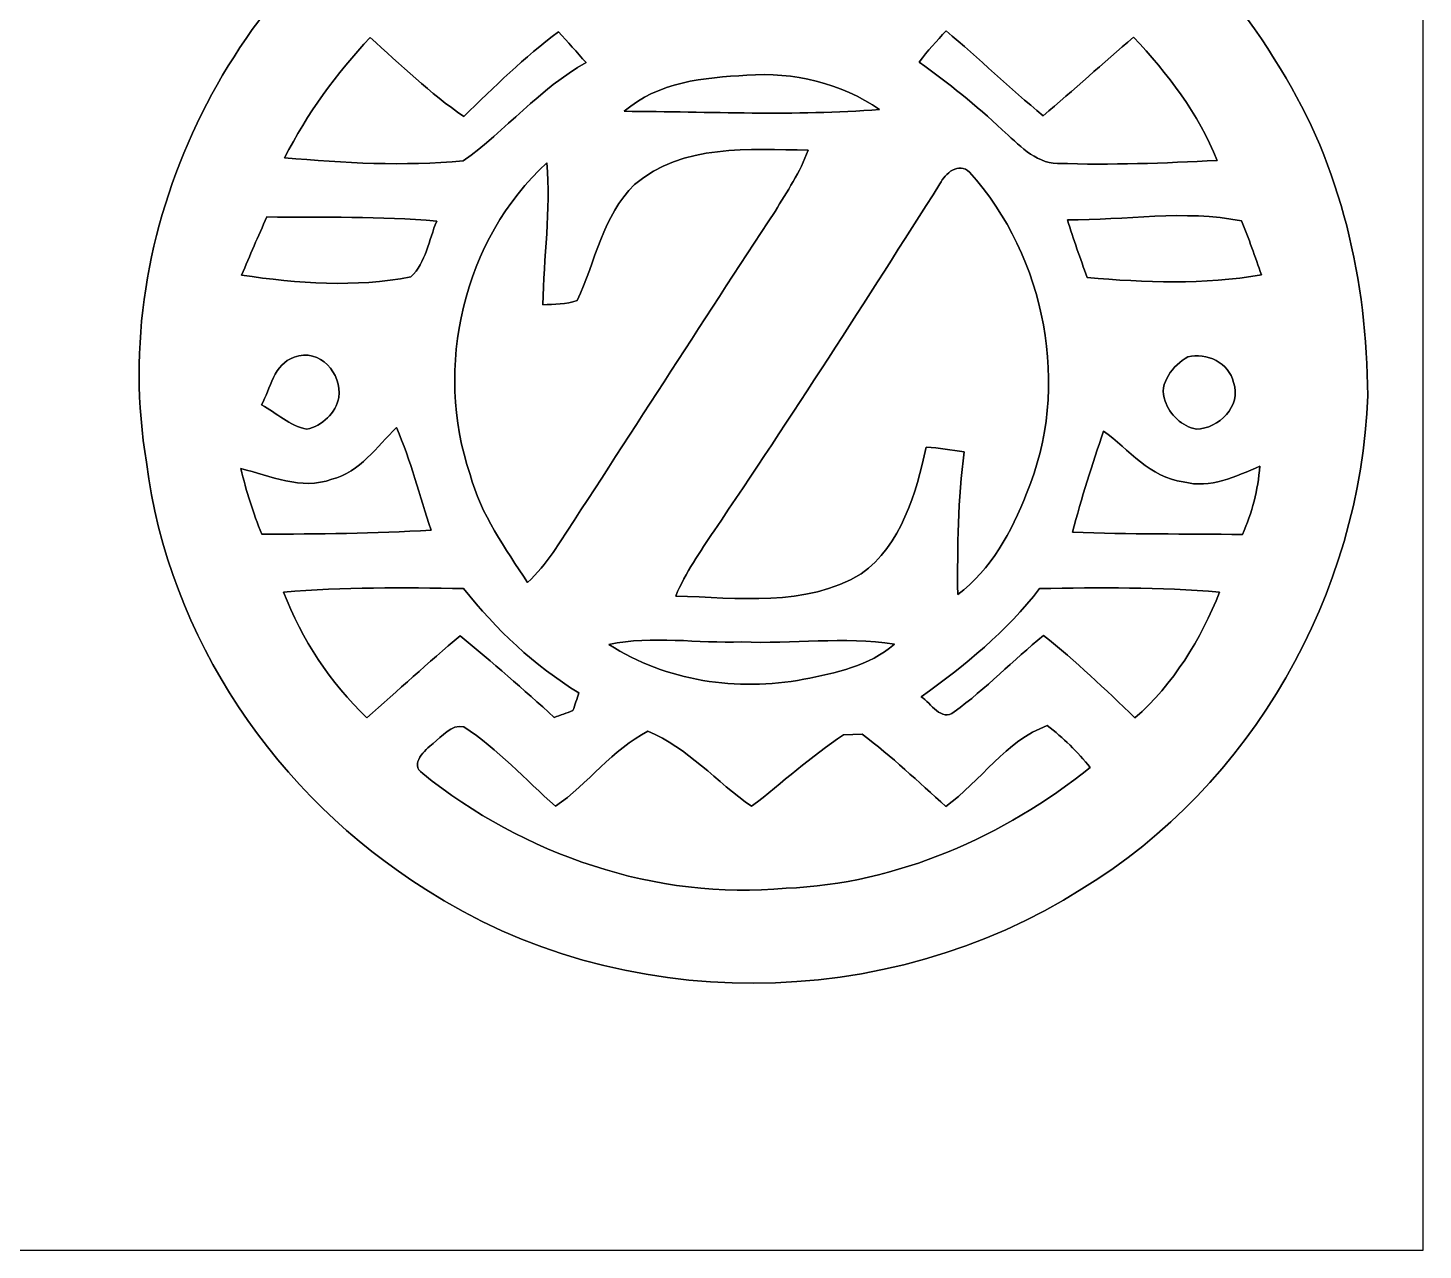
# Model space of a CAD drawing. Header units: centimetres. Extents: x -16.8 to 16.8, y -16.7 to 16.7.
# Drawn here: x 6.81 to 16.77, y -16.67 to -7.94 of the extents above; entities that cross this region are included whole.
import ezdxf

# ---------------------------------------------------------------- set-up
doc = ezdxf.new("R2010")
doc.units = ezdxf.units.CM
doc.header["$MEASUREMENT"] = 0
doc.layers.add('Layer 1', color=7, linetype='Continuous')

msp = doc.modelspace()

# ---------------------------------------------------------------- linework, layer by layer
at = {"layer": 'Layer 1', "color": 7}
for points, knots in [([(-16.77458, 16.66875), (-16.77458, 16.66875), (16.77458, 16.66875), (16.77458, 16.66875), (16.77458, 16.66875), (16.77458, 16.66875), (16.77458, -16.66875), (16.77458, -16.66875), (16.77458, -16.66875), (16.77458, -16.66875), (-16.77458, -16.66875), (-16.77458, -16.66875), (-16.77458, -16.66875), (-16.77458, -16.66875), (-16.77458, 16.66875), (-16.77458, 16.66875), (-16.77458, 16.66875), (-16.77458, 16.66875), (-16.77458, 16.66875), (-16.77458, 16.66875)], [0, 0, 0, 0, 0.1666667, 0.1666667, 0.1666667, 0.1666667, 0.3333333, 0.3333333, 0.3333333, 0.3333333, 0.5, 0.5, 0.5, 0.5, 0.6666667, 0.6666667, 0.6666667, 0.6666667, 1, 1, 1, 1]), ([(11.11567, -4.34375), (11.06558, -4.58893), (11.13966, -4.832), (11.23315, -5.05566), (11.23315, -5.05566), (11.176, -5.12727), (11.10403, -5.19183), (11.07228, -5.28002), (11.07228, -5.28002), (11.04441, -5.58412), (11.05817, -5.89068), (11.05747, -6.19619), (11.05747, -6.19619), (10.56781, -6.34048), (10.07639, -6.50593), (9.64918, -6.79274), (9.64918, -6.79274), (8.23313, -7.65704), (7.37306, -9.3913), (7.65387, -11.04371), (7.65387, -11.04371), (7.80909, -12.29395), (8.58591, -13.43201), (9.64882, -14.09312), (9.64882, -14.09312), (11.03806, -14.99447), (12.94589, -14.97965), (14.33724, -14.08889), (14.33724, -14.08889), (15.54974, -13.35334), (16.33044, -11.97892), (16.37877, -10.56605), (16.37877, -10.56605), (16.37489, -9.75219), (16.19038, -8.92951), (15.75541, -8.23454), (15.75541, -8.23454), (15.29397, -7.45137), (14.57184, -6.82766), (13.73152, -6.48229), (13.73152, -6.48229), (13.46835, -6.36623), (13.17625, -6.30661), (12.92789, -6.16232), (12.92789, -6.16232), (12.8457, -5.80743), (13.05666, -5.35058), (12.75362, -5.0606), (12.75362, -5.0606), (12.81042, -4.84681), (12.93213, -4.63621), (12.8778, -4.40761), (12.8778, -4.40761), (12.82947, -4.05447), (12.53455, -3.77049), (12.20258, -3.6703), (12.20258, -3.6703), (11.74044, -3.55953), (11.21057, -3.87385), (11.11567, -4.34375)], [0, 0, 0, 0, 0.0625, 0.0625, 0.0625, 0.0625, 0.125, 0.125, 0.125, 0.125, 0.1875, 0.1875, 0.1875, 0.1875, 0.25, 0.25, 0.25, 0.25, 0.3125, 0.3125, 0.3125, 0.3125, 0.375, 0.375, 0.375, 0.375, 0.4375, 0.4375, 0.4375, 0.4375, 0.5, 0.5, 0.5, 0.5, 0.5625, 0.5625, 0.5625, 0.5625, 0.625, 0.625, 0.625, 0.625, 0.6875, 0.6875, 0.6875, 0.6875, 0.75, 0.75, 0.75, 0.75, 0.8125, 0.8125, 0.8125, 0.8125, 0.875, 0.875, 0.875, 0.875, 1, 1, 1, 1]), ([(9.92187, -8.57391), (10.13742, -8.36224), (10.35473, -8.15093), (10.59709, -7.9689), (10.59709, -7.9689), (10.66271, -8.04122), (10.72868, -8.1153), (10.79394, -8.18938), (10.79394, -8.18938), (10.46268, -8.37424), (10.22138, -8.67481), (9.91623, -8.89106), (9.91623, -8.89106), (9.49149, -8.92986), (9.06427, -8.90729), (8.64059, -8.86883), (8.64059, -8.86883), (8.80039, -8.5538), (9.00994, -8.26664), (9.25266, -8.01053), (9.25266, -8.01053), (9.46997, -8.2042), (9.67916, -8.41093), (9.92187, -8.57391)], [0, 0, 0, 0, 0.1428571, 0.1428571, 0.1428571, 0.1428571, 0.2857143, 0.2857143, 0.2857143, 0.2857143, 0.4285714, 0.4285714, 0.4285714, 0.4285714, 0.5714286, 0.5714286, 0.5714286, 0.5714286, 0.7142857, 0.7142857, 0.7142857, 0.7142857, 1, 1, 1, 1]), ([(13.17519, -8.1855), (13.2334, -8.10648), (13.30043, -8.03451), (13.36675, -7.96184), (13.36675, -7.96184), (13.59923, -8.16187), (13.8243, -8.37106), (14.0589, -8.56932), (14.0589, -8.56932), (14.27692, -8.38518), (14.48929, -8.19432), (14.70484, -8.00735), (14.70484, -8.00735), (14.95037, -8.26452), (15.16839, -8.55698), (15.30421, -8.88788), (15.30421, -8.88788), (14.92391, -8.90729), (14.54256, -8.92281), (14.16226, -8.9087), (14.16226, -8.9087), (13.99681, -8.90693), (13.88286, -8.76794), (13.76715, -8.66987), (13.76715, -8.66987), (13.583, -8.49242), (13.38051, -8.33684), (13.17519, -8.1855)], [0, 0, 0, 0, 0.125, 0.125, 0.125, 0.125, 0.25, 0.25, 0.25, 0.25, 0.375, 0.375, 0.375, 0.375, 0.5, 0.5, 0.5, 0.5, 0.625, 0.625, 0.625, 0.625, 0.75, 0.75, 0.75, 0.75, 1, 1, 1, 1]), ([(11.06699, -8.53722), (11.30864, -8.32697), (11.63673, -8.29557), (11.94294, -8.27969), (11.94294, -8.27969), (12.2742, -8.25429), (12.61674, -8.33649), (12.89191, -8.52452), (12.89191, -8.52452), (12.28478, -8.57144), (11.67518, -8.53969), (11.06699, -8.53722)], [0, 0, 0, 0, 0.25, 0.25, 0.25, 0.25, 0.5, 0.5, 0.5, 0.5, 1, 1, 1, 1]), ([(11.14143, -9.06074), (11.48115, -8.76617), (11.96411, -8.81062), (12.38074, -8.8138), (12.38074, -8.8138), (12.325, -8.97114), (12.23045, -9.10943), (12.14473, -9.2516), (12.14473, -9.2516), (11.61133, -10.06052), (11.09063, -10.8779), (10.55899, -11.68823), (10.55899, -11.68823), (10.50607, -11.76584), (10.44293, -11.83569), (10.37661, -11.90202), (10.37661, -11.90202), (10.2168, -11.65895), (10.04147, -11.41624), (9.96632, -11.13049), (9.96632, -11.13049), (9.70421, -10.37167), (9.91623, -9.44739), (10.51454, -8.90588), (10.51454, -8.90588), (10.54382, -9.24419), (10.49126, -9.58039), (10.48526, -9.91799), (10.48526, -9.91799), (10.56711, -9.91411), (10.65177, -9.91729), (10.73009, -9.88801), (10.73009, -9.88801), (10.86203, -9.61214), (10.91142, -9.28017), (11.14143, -9.06074)], [0, 0, 0, 0, 0.1, 0.1, 0.1, 0.1, 0.2, 0.2, 0.2, 0.2, 0.3, 0.3, 0.3, 0.3, 0.4, 0.4, 0.4, 0.4, 0.5, 0.5, 0.5, 0.5, 0.6, 0.6, 0.6, 0.6, 0.7, 0.7, 0.7, 0.7, 0.8, 0.8, 0.8, 0.8, 1, 1, 1, 1]), ([(13.32265, -9.05475), (13.36111, -8.98102), (13.4553, -8.89564), (13.53432, -8.97149), (13.53432, -8.97149), (14.07971, -9.57897), (14.26034, -10.50713), (13.94178, -11.26561), (13.94178, -11.26561), (13.83418, -11.53689), (13.68884, -11.811), (13.4493, -11.98809), (13.4493, -11.98809), (13.44718, -11.64802), (13.45142, -11.30688), (13.49516, -10.96927), (13.49516, -10.96927), (13.40556, -10.95375), (13.3156, -10.9414), (13.22493, -10.93541), (13.22493, -10.93541), (13.15014, -11.2649), (13.04854, -11.63285), (12.75927, -11.84099), (12.75927, -11.84099), (12.36133, -12.08017), (11.87732, -12.01103), (11.43494, -11.99832), (11.43494, -11.99832), (11.50549, -11.83146), (11.60992, -11.68224), (11.70905, -11.53195), (11.70905, -11.53195), (12.26361, -10.71704), (12.79454, -9.8866), (13.32265, -9.05475)], [0, 0, 0, 0, 0.1, 0.1, 0.1, 0.1, 0.2, 0.2, 0.2, 0.2, 0.3, 0.3, 0.3, 0.3, 0.4, 0.4, 0.4, 0.4, 0.5, 0.5, 0.5, 0.5, 0.6, 0.6, 0.6, 0.6, 0.7, 0.7, 0.7, 0.7, 0.8, 0.8, 0.8, 0.8, 1, 1, 1, 1]), ([(14.23388, -9.31228), (14.64451, -9.31651), (15.07137, -9.23713), (15.47636, -9.32039), (15.47636, -9.32039), (15.52998, -9.44492), (15.57373, -9.57651), (15.62029, -9.70562), (15.62029, -9.70562), (15.2079, -9.77477), (14.78844, -9.76136), (14.37428, -9.72361), (14.37428, -9.72361), (14.32525, -9.58744), (14.27621, -9.45092), (14.23388, -9.31228)], [0, 0, 0, 0, 0.2, 0.2, 0.2, 0.2, 0.4, 0.4, 0.4, 0.4, 0.6, 0.6, 0.6, 0.6, 1, 1, 1, 1]), ([(8.51359, -9.29146), (8.91787, -9.29534), (9.32392, -9.28582), (9.72749, -9.3218), (9.72749, -9.3218), (9.6707, -9.45409), (9.65059, -9.61884), (9.54264, -9.71973), (9.54264, -9.71973), (9.14753, -9.79629), (8.7309, -9.76665), (8.33332, -9.70668), (8.33332, -9.70668), (8.39223, -9.56769), (8.4515, -9.42904), (8.51359, -9.29146)], [0, 0, 0, 0, 0.2, 0.2, 0.2, 0.2, 0.4, 0.4, 0.4, 0.4, 0.6, 0.6, 0.6, 0.6, 1, 1, 1, 1]), ([(8.70832, -10.2937), (8.89423, -10.22244), (9.05122, -10.41153), (9.02688, -10.58016), (9.02688, -10.58016), (9.00677, -10.69234), (8.9094, -10.78371), (8.79934, -10.80735), (8.79934, -10.80735), (8.67692, -10.78653), (8.58308, -10.68776), (8.47584, -10.63413), (8.47584, -10.63413), (8.53793, -10.52124), (8.56368, -10.33886), (8.70832, -10.2937)], [0, 0, 0, 0, 0.2, 0.2, 0.2, 0.2, 0.4, 0.4, 0.4, 0.4, 0.6, 0.6, 0.6, 0.6, 1, 1, 1, 1]), ([(15.09324, -10.29123), (15.22836, -10.25596), (15.38817, -10.33463), (15.42097, -10.47291), (15.42097, -10.47291), (15.47989, -10.64331), (15.31338, -10.80206), (15.15498, -10.80735), (15.15498, -10.80735), (15.05197, -10.78653), (14.96377, -10.70504), (14.93097, -10.60591), (14.93097, -10.60591), (14.88122, -10.47997), (14.98917, -10.35015), (15.09324, -10.29123)], [0, 0, 0, 0, 0.2, 0.2, 0.2, 0.2, 0.4, 0.4, 0.4, 0.4, 0.6, 0.6, 0.6, 0.6, 1, 1, 1, 1]), ([(8.97749, -11.16471), (9.17963, -11.11215), (9.29852, -10.93294), (9.43927, -10.79571), (9.43927, -10.79571), (9.54334, -11.03136), (9.60508, -11.28289), (9.68657, -11.52701), (9.68657, -11.52701), (9.28405, -11.55382), (8.88012, -11.55559), (8.47725, -11.55629), (8.47725, -11.55629), (8.41622, -11.40425), (8.36471, -11.24832), (8.32838, -11.08851), (8.32838, -11.08851), (8.53899, -11.13896), (8.75982, -11.24479), (8.97749, -11.16471)], [0, 0, 0, 0, 0.1666667, 0.1666667, 0.1666667, 0.1666667, 0.3333333, 0.3333333, 0.3333333, 0.3333333, 0.5, 0.5, 0.5, 0.5, 0.6666667, 0.6666667, 0.6666667, 0.6666667, 1, 1, 1, 1]), ([(14.49176, -10.82005), (14.67379, -10.95057), (14.82337, -11.15519), (15.06149, -11.1827), (15.06149, -11.1827), (15.25552, -11.23597), (15.43579, -11.14354), (15.60865, -11.07158), (15.60865, -11.07158), (15.59489, -11.23985), (15.55221, -11.4046), (15.48412, -11.55912), (15.48412, -11.55912), (15.07913, -11.55347), (14.67414, -11.55806), (14.26986, -11.54254), (14.26986, -11.54254), (14.33301, -11.29841), (14.41132, -11.05853), (14.49176, -10.82005)], [0, 0, 0, 0, 0.1666667, 0.1666667, 0.1666667, 0.1666667, 0.3333333, 0.3333333, 0.3333333, 0.3333333, 0.5, 0.5, 0.5, 0.5, 0.6666667, 0.6666667, 0.6666667, 0.6666667, 1, 1, 1, 1]), ([(8.63247, -11.9701), (9.06039, -11.93518), (9.49007, -11.93765), (9.91941, -11.94506), (9.91941, -11.94506), (10.15153, -12.23716), (10.42388, -12.49539), (10.74349, -12.69012), (10.74349, -12.69012), (10.72938, -12.7321), (10.71492, -12.77408), (10.70081, -12.81677), (10.70081, -12.81677), (10.65565, -12.833), (10.61085, -12.84922), (10.5664, -12.86581), (10.5664, -12.86581), (10.34803, -12.66472), (10.12402, -12.47105), (9.89436, -12.28337), (9.89436, -12.28337), (9.66646, -12.47175), (9.45092, -12.67425), (9.22761, -12.86792), (9.22761, -12.86792), (8.96691, -12.61604), (8.76194, -12.30842), (8.63247, -11.9701)], [0, 0, 0, 0, 0.125, 0.125, 0.125, 0.125, 0.25, 0.25, 0.25, 0.25, 0.375, 0.375, 0.375, 0.375, 0.5, 0.5, 0.5, 0.5, 0.625, 0.625, 0.625, 0.625, 0.75, 0.75, 0.75, 0.75, 1, 1, 1, 1]), ([(14.03456, -11.94506), (14.46283, -11.93765), (14.89251, -11.93518), (15.32079, -11.9701), (15.32079, -11.9701), (15.18779, -12.30736), (14.98988, -12.62803), (14.71612, -12.86898), (14.71612, -12.86898), (14.50446, -12.66613), (14.2942, -12.46046), (14.06313, -12.28019), (14.06313, -12.28019), (13.84512, -12.45553), (13.65179, -12.66155), (13.42496, -12.82488), (13.42496, -12.82488), (13.33288, -12.89826), (13.2588, -12.76385), (13.1886, -12.71729), (13.1886, -12.71729), (13.50045, -12.49574), (13.80067, -12.25021), (14.03456, -11.94506)], [0, 0, 0, 0, 0.1428571, 0.1428571, 0.1428571, 0.1428571, 0.2857143, 0.2857143, 0.2857143, 0.2857143, 0.4285714, 0.4285714, 0.4285714, 0.4285714, 0.5714286, 0.5714286, 0.5714286, 0.5714286, 0.7142857, 0.7142857, 0.7142857, 0.7142857, 1, 1, 1, 1]), ([(10.95763, -12.3444), (11.26949, -12.27772), (11.59016, -12.3384), (11.90625, -12.3257), (11.90625, -12.3257), (12.26891, -12.34299), (12.6365, -12.28549), (12.99739, -12.34158), (12.99739, -12.34158), (12.81783, -12.49892), (12.57653, -12.54901), (12.34899, -12.59311), (12.34899, -12.59311), (11.87485, -12.6806), (11.3665, -12.60828), (10.95763, -12.3444)], [0, 0, 0, 0, 0.2, 0.2, 0.2, 0.2, 0.4, 0.4, 0.4, 0.4, 0.6, 0.6, 0.6, 0.6, 1, 1, 1, 1]), ([(9.70068, -13.05101), (9.76489, -13.00162), (9.82945, -12.91237), (9.92187, -12.93319), (9.92187, -12.93319), (10.16353, -13.09264), (10.36108, -13.30748), (10.57557, -13.5001), (10.57557, -13.5001), (10.80876, -13.33888), (10.98232, -13.09158), (11.23668, -12.96388), (11.23668, -12.96388), (11.51925, -13.07888), (11.7281, -13.3283), (11.97716, -13.5001), (11.97716, -13.5001), (12.19623, -13.33077), (12.40261, -13.14415), (12.63262, -12.98893), (12.63262, -12.98893), (12.63262, -12.98893), (12.76738, -12.98575), (12.76738, -12.98575), (12.76738, -12.98575), (12.97834, -13.14203), (13.16743, -13.32689), (13.36499, -13.50045), (13.36499, -13.50045), (13.61475, -13.32301), (13.79326, -13.02738), (14.08959, -12.92401), (14.08959, -12.92401), (14.20389, -13.00903), (14.30549, -13.1124), (14.39686, -13.22246), (14.39686, -13.22246), (13.77879, -13.71706), (13.02067, -14.05184), (12.22304, -14.08536), (12.22304, -14.08536), (11.29418, -14.17249), (10.34697, -13.84688), (9.62695, -13.2655), (9.62695, -13.2655), (9.53029, -13.19706), (9.64389, -13.09793), (9.70068, -13.05101)], [0, 0, 0, 0, 0.0769231, 0.0769231, 0.0769231, 0.0769231, 0.1538462, 0.1538462, 0.1538462, 0.1538462, 0.2307692, 0.2307692, 0.2307692, 0.2307692, 0.3076923, 0.3076923, 0.3076923, 0.3076923, 0.3846154, 0.3846154, 0.3846154, 0.3846154, 0.4615385, 0.4615385, 0.4615385, 0.4615385, 0.5384615, 0.5384615, 0.5384615, 0.5384615, 0.6153846, 0.6153846, 0.6153846, 0.6153846, 0.6923077, 0.6923077, 0.6923077, 0.6923077, 0.7692308, 0.7692308, 0.7692308, 0.7692308, 0.8461538, 0.8461538, 0.8461538, 0.8461538, 1, 1, 1, 1])]:
    msp.add_open_spline(points, degree=3, knots=knots, dxfattribs=at)
at = {"layer": 'Layer 1', "color": 250}
for points, knots in [([(11.11567, -4.34375), (11.21057, -3.87385), (11.74044, -3.55953), (12.20258, -3.6703), (12.20258, -3.6703), (12.53455, -3.77049), (12.82947, -4.05447), (12.8778, -4.40761), (12.8778, -4.40761), (12.93213, -4.63621), (12.81042, -4.84681), (12.75362, -5.0606), (12.75362, -5.0606), (13.05666, -5.35058), (12.8457, -5.80743), (12.92789, -6.16232), (12.92789, -6.16232), (13.17625, -6.30661), (13.46835, -6.36623), (13.73152, -6.48229), (13.73152, -6.48229), (14.57184, -6.82766), (15.29397, -7.45137), (15.75541, -8.23454), (15.75541, -8.23454), (16.19038, -8.92951), (16.37489, -9.75219), (16.37877, -10.56605), (16.37877, -10.56605), (16.33044, -11.97892), (15.54974, -13.35334), (14.33724, -14.08889), (14.33724, -14.08889), (12.94589, -14.97965), (11.03806, -14.99447), (9.64882, -14.09312), (9.64882, -14.09312), (8.58591, -13.43201), (7.80909, -12.29395), (7.65387, -11.04371), (7.65387, -11.04371), (7.37306, -9.3913), (8.23313, -7.65704), (9.64918, -6.79274), (9.64918, -6.79274), (10.07639, -6.50593), (10.56781, -6.34048), (11.05747, -6.19619), (11.05747, -6.19619), (11.05817, -5.89068), (11.04441, -5.58412), (11.07228, -5.28002), (11.07228, -5.28002), (11.10403, -5.19183), (11.176, -5.12727), (11.23315, -5.05566), (11.23315, -5.05566), (11.13966, -4.832), (11.06558, -4.58893), (11.11567, -4.34375), (11.11567, -4.34375), (11.11567, -4.34375), (11.11567, -4.34375), (11.11567, -4.34375)], [0, 0, 0, 0, 0.0588235, 0.0588235, 0.0588235, 0.0588235, 0.1176471, 0.1176471, 0.1176471, 0.1176471, 0.1764706, 0.1764706, 0.1764706, 0.1764706, 0.2352941, 0.2352941, 0.2352941, 0.2352941, 0.2941176, 0.2941176, 0.2941176, 0.2941176, 0.3529412, 0.3529412, 0.3529412, 0.3529412, 0.4117647, 0.4117647, 0.4117647, 0.4117647, 0.4705882, 0.4705882, 0.4705882, 0.4705882, 0.5294118, 0.5294118, 0.5294118, 0.5294118, 0.5882353, 0.5882353, 0.5882353, 0.5882353, 0.6470588, 0.6470588, 0.6470588, 0.6470588, 0.7058824, 0.7058824, 0.7058824, 0.7058824, 0.7647059, 0.7647059, 0.7647059, 0.7647059, 0.8235294, 0.8235294, 0.8235294, 0.8235294, 0.8823529, 0.8823529, 0.8823529, 0.8823529, 1, 1, 1, 1]), ([(9.92187, -8.57391), (9.67916, -8.41093), (9.46997, -8.2042), (9.25266, -8.01053), (9.25266, -8.01053), (9.00994, -8.26664), (8.80039, -8.5538), (8.64059, -8.86883), (8.64059, -8.86883), (9.06427, -8.90729), (9.49149, -8.92986), (9.91623, -8.89106), (9.91623, -8.89106), (10.22138, -8.67481), (10.46268, -8.37424), (10.79394, -8.18938), (10.79394, -8.18938), (10.72868, -8.1153), (10.66271, -8.04122), (10.59709, -7.9689), (10.59709, -7.9689), (10.35473, -8.15093), (10.13742, -8.36224), (9.92187, -8.57391), (9.92187, -8.57391), (9.92187, -8.57391), (9.92187, -8.57391), (9.92187, -8.57391)], [0, 0, 0, 0, 0.125, 0.125, 0.125, 0.125, 0.25, 0.25, 0.25, 0.25, 0.375, 0.375, 0.375, 0.375, 0.5, 0.5, 0.5, 0.5, 0.625, 0.625, 0.625, 0.625, 0.75, 0.75, 0.75, 0.75, 1, 1, 1, 1]), ([(13.17519, -8.1855), (13.38051, -8.33684), (13.583, -8.49242), (13.76715, -8.66987), (13.76715, -8.66987), (13.88286, -8.76794), (13.99681, -8.90693), (14.16226, -8.9087), (14.16226, -8.9087), (14.54256, -8.92281), (14.92391, -8.90729), (15.30421, -8.88788), (15.30421, -8.88788), (15.16839, -8.55698), (14.95037, -8.26452), (14.70484, -8.00735), (14.70484, -8.00735), (14.48929, -8.19432), (14.27692, -8.38518), (14.0589, -8.56932), (14.0589, -8.56932), (13.8243, -8.37106), (13.59923, -8.16187), (13.36675, -7.96184), (13.36675, -7.96184), (13.30043, -8.03451), (13.2334, -8.10648), (13.17519, -8.1855), (13.17519, -8.1855), (13.17519, -8.1855), (13.17519, -8.1855), (13.17519, -8.1855)], [0, 0, 0, 0, 0.1111111, 0.1111111, 0.1111111, 0.1111111, 0.2222222, 0.2222222, 0.2222222, 0.2222222, 0.3333333, 0.3333333, 0.3333333, 0.3333333, 0.4444444, 0.4444444, 0.4444444, 0.4444444, 0.5555556, 0.5555556, 0.5555556, 0.5555556, 0.6666667, 0.6666667, 0.6666667, 0.6666667, 0.7777778, 0.7777778, 0.7777778, 0.7777778, 1, 1, 1, 1]), ([(11.06699, -8.53722), (11.67518, -8.53969), (12.28478, -8.57144), (12.89191, -8.52452), (12.89191, -8.52452), (12.61674, -8.33649), (12.2742, -8.25429), (11.94294, -8.27969), (11.94294, -8.27969), (11.63673, -8.29557), (11.30864, -8.32697), (11.06699, -8.53722), (11.06699, -8.53722), (11.06699, -8.53722), (11.06699, -8.53722), (11.06699, -8.53722)], [0, 0, 0, 0, 0.2, 0.2, 0.2, 0.2, 0.4, 0.4, 0.4, 0.4, 0.6, 0.6, 0.6, 0.6, 1, 1, 1, 1]), ([(11.14143, -9.06074), (10.91142, -9.28017), (10.86203, -9.61214), (10.73009, -9.88801), (10.73009, -9.88801), (10.65177, -9.91729), (10.56711, -9.91411), (10.48526, -9.91799), (10.48526, -9.91799), (10.49126, -9.58039), (10.54382, -9.24419), (10.51454, -8.90588), (10.51454, -8.90588), (9.91623, -9.44739), (9.70421, -10.37167), (9.96632, -11.13049), (9.96632, -11.13049), (10.04147, -11.41624), (10.2168, -11.65895), (10.37661, -11.90202), (10.37661, -11.90202), (10.44293, -11.83569), (10.50607, -11.76584), (10.55899, -11.68823), (10.55899, -11.68823), (11.09063, -10.8779), (11.61133, -10.06052), (12.14473, -9.2516), (12.14473, -9.2516), (12.23045, -9.10943), (12.325, -8.97114), (12.38074, -8.8138), (12.38074, -8.8138), (11.96411, -8.81062), (11.48115, -8.76617), (11.14143, -9.06074), (11.14143, -9.06074), (11.14143, -9.06074), (11.14143, -9.06074), (11.14143, -9.06074)], [0, 0, 0, 0, 0.0909091, 0.0909091, 0.0909091, 0.0909091, 0.1818182, 0.1818182, 0.1818182, 0.1818182, 0.2727273, 0.2727273, 0.2727273, 0.2727273, 0.3636364, 0.3636364, 0.3636364, 0.3636364, 0.4545455, 0.4545455, 0.4545455, 0.4545455, 0.5454545, 0.5454545, 0.5454545, 0.5454545, 0.6363636, 0.6363636, 0.6363636, 0.6363636, 0.7272727, 0.7272727, 0.7272727, 0.7272727, 0.8181818, 0.8181818, 0.8181818, 0.8181818, 1, 1, 1, 1]), ([(13.32265, -9.05475), (12.79454, -9.8866), (12.26361, -10.71704), (11.70905, -11.53195), (11.70905, -11.53195), (11.60992, -11.68224), (11.50549, -11.83146), (11.43494, -11.99832), (11.43494, -11.99832), (11.87732, -12.01103), (12.36133, -12.08017), (12.75927, -11.84099), (12.75927, -11.84099), (13.04854, -11.63285), (13.15014, -11.2649), (13.22493, -10.93541), (13.22493, -10.93541), (13.3156, -10.9414), (13.40556, -10.95375), (13.49516, -10.96927), (13.49516, -10.96927), (13.45142, -11.30688), (13.44718, -11.64802), (13.4493, -11.98809), (13.4493, -11.98809), (13.68884, -11.811), (13.83418, -11.53689), (13.94178, -11.26561), (13.94178, -11.26561), (14.26034, -10.50713), (14.07971, -9.57897), (13.53432, -8.97149), (13.53432, -8.97149), (13.4553, -8.89564), (13.36111, -8.98102), (13.32265, -9.05475), (13.32265, -9.05475), (13.32265, -9.05475), (13.32265, -9.05475), (13.32265, -9.05475)], [0, 0, 0, 0, 0.0909091, 0.0909091, 0.0909091, 0.0909091, 0.1818182, 0.1818182, 0.1818182, 0.1818182, 0.2727273, 0.2727273, 0.2727273, 0.2727273, 0.3636364, 0.3636364, 0.3636364, 0.3636364, 0.4545455, 0.4545455, 0.4545455, 0.4545455, 0.5454545, 0.5454545, 0.5454545, 0.5454545, 0.6363636, 0.6363636, 0.6363636, 0.6363636, 0.7272727, 0.7272727, 0.7272727, 0.7272727, 0.8181818, 0.8181818, 0.8181818, 0.8181818, 1, 1, 1, 1]), ([(14.23388, -9.31228), (14.27621, -9.45092), (14.32525, -9.58744), (14.37428, -9.72361), (14.37428, -9.72361), (14.78844, -9.76136), (15.2079, -9.77477), (15.62029, -9.70562), (15.62029, -9.70562), (15.57373, -9.57651), (15.52998, -9.44492), (15.47636, -9.32039), (15.47636, -9.32039), (15.07137, -9.23713), (14.64451, -9.31651), (14.23388, -9.31228), (14.23388, -9.31228), (14.23388, -9.31228), (14.23388, -9.31228), (14.23388, -9.31228)], [0, 0, 0, 0, 0.1666667, 0.1666667, 0.1666667, 0.1666667, 0.3333333, 0.3333333, 0.3333333, 0.3333333, 0.5, 0.5, 0.5, 0.5, 0.6666667, 0.6666667, 0.6666667, 0.6666667, 1, 1, 1, 1]), ([(8.51359, -9.29146), (8.4515, -9.42904), (8.39223, -9.56769), (8.33332, -9.70668), (8.33332, -9.70668), (8.7309, -9.76665), (9.14753, -9.79629), (9.54264, -9.71973), (9.54264, -9.71973), (9.65059, -9.61884), (9.6707, -9.45409), (9.72749, -9.3218), (9.72749, -9.3218), (9.32392, -9.28582), (8.91787, -9.29534), (8.51359, -9.29146), (8.51359, -9.29146), (8.51359, -9.29146), (8.51359, -9.29146), (8.51359, -9.29146)], [0, 0, 0, 0, 0.1666667, 0.1666667, 0.1666667, 0.1666667, 0.3333333, 0.3333333, 0.3333333, 0.3333333, 0.5, 0.5, 0.5, 0.5, 0.6666667, 0.6666667, 0.6666667, 0.6666667, 1, 1, 1, 1]), ([(8.70832, -10.2937), (8.56368, -10.33886), (8.53793, -10.52124), (8.47584, -10.63413), (8.47584, -10.63413), (8.58308, -10.68776), (8.67692, -10.78653), (8.79934, -10.80735), (8.79934, -10.80735), (8.9094, -10.78371), (9.00677, -10.69234), (9.02688, -10.58016), (9.02688, -10.58016), (9.05122, -10.41153), (8.89423, -10.22244), (8.70832, -10.2937), (8.70832, -10.2937), (8.70832, -10.2937), (8.70832, -10.2937), (8.70832, -10.2937)], [0, 0, 0, 0, 0.1666667, 0.1666667, 0.1666667, 0.1666667, 0.3333333, 0.3333333, 0.3333333, 0.3333333, 0.5, 0.5, 0.5, 0.5, 0.6666667, 0.6666667, 0.6666667, 0.6666667, 1, 1, 1, 1]), ([(15.09324, -10.29123), (14.98917, -10.35015), (14.88122, -10.47997), (14.93097, -10.60591), (14.93097, -10.60591), (14.96377, -10.70504), (15.05197, -10.78653), (15.15498, -10.80735), (15.15498, -10.80735), (15.31338, -10.80206), (15.47989, -10.64331), (15.42097, -10.47291), (15.42097, -10.47291), (15.38817, -10.33463), (15.22836, -10.25596), (15.09324, -10.29123), (15.09324, -10.29123), (15.09324, -10.29123), (15.09324, -10.29123), (15.09324, -10.29123)], [0, 0, 0, 0, 0.1666667, 0.1666667, 0.1666667, 0.1666667, 0.3333333, 0.3333333, 0.3333333, 0.3333333, 0.5, 0.5, 0.5, 0.5, 0.6666667, 0.6666667, 0.6666667, 0.6666667, 1, 1, 1, 1]), ([(8.97749, -11.16471), (8.75982, -11.24479), (8.53899, -11.13896), (8.32838, -11.08851), (8.32838, -11.08851), (8.36471, -11.24832), (8.41622, -11.40425), (8.47725, -11.55629), (8.47725, -11.55629), (8.88012, -11.55559), (9.28405, -11.55382), (9.68657, -11.52701), (9.68657, -11.52701), (9.60508, -11.28289), (9.54334, -11.03136), (9.43927, -10.79571), (9.43927, -10.79571), (9.29852, -10.93294), (9.17963, -11.11215), (8.97749, -11.16471), (8.97749, -11.16471), (8.97749, -11.16471), (8.97749, -11.16471), (8.97749, -11.16471)], [0, 0, 0, 0, 0.1428571, 0.1428571, 0.1428571, 0.1428571, 0.2857143, 0.2857143, 0.2857143, 0.2857143, 0.4285714, 0.4285714, 0.4285714, 0.4285714, 0.5714286, 0.5714286, 0.5714286, 0.5714286, 0.7142857, 0.7142857, 0.7142857, 0.7142857, 1, 1, 1, 1]), ([(14.49176, -10.82005), (14.41132, -11.05853), (14.33301, -11.29841), (14.26986, -11.54254), (14.26986, -11.54254), (14.67414, -11.55806), (15.07913, -11.55347), (15.48412, -11.55912), (15.48412, -11.55912), (15.55221, -11.4046), (15.59489, -11.23985), (15.60865, -11.07158), (15.60865, -11.07158), (15.43579, -11.14354), (15.25552, -11.23597), (15.06149, -11.1827), (15.06149, -11.1827), (14.82337, -11.15519), (14.67379, -10.95057), (14.49176, -10.82005), (14.49176, -10.82005), (14.49176, -10.82005), (14.49176, -10.82005), (14.49176, -10.82005)], [0, 0, 0, 0, 0.1428571, 0.1428571, 0.1428571, 0.1428571, 0.2857143, 0.2857143, 0.2857143, 0.2857143, 0.4285714, 0.4285714, 0.4285714, 0.4285714, 0.5714286, 0.5714286, 0.5714286, 0.5714286, 0.7142857, 0.7142857, 0.7142857, 0.7142857, 1, 1, 1, 1]), ([(8.63247, -11.9701), (8.76194, -12.30842), (8.96691, -12.61604), (9.22761, -12.86792), (9.22761, -12.86792), (9.45092, -12.67425), (9.66646, -12.47175), (9.89436, -12.28337), (9.89436, -12.28337), (10.12402, -12.47105), (10.34803, -12.66472), (10.5664, -12.86581), (10.5664, -12.86581), (10.61085, -12.84922), (10.65565, -12.833), (10.70081, -12.81677), (10.70081, -12.81677), (10.71492, -12.77408), (10.72938, -12.7321), (10.74349, -12.69012), (10.74349, -12.69012), (10.42388, -12.49539), (10.15153, -12.23716), (9.91941, -11.94506), (9.91941, -11.94506), (9.49007, -11.93765), (9.06039, -11.93518), (8.63247, -11.9701), (8.63247, -11.9701), (8.63247, -11.9701), (8.63247, -11.9701), (8.63247, -11.9701)], [0, 0, 0, 0, 0.1111111, 0.1111111, 0.1111111, 0.1111111, 0.2222222, 0.2222222, 0.2222222, 0.2222222, 0.3333333, 0.3333333, 0.3333333, 0.3333333, 0.4444444, 0.4444444, 0.4444444, 0.4444444, 0.5555556, 0.5555556, 0.5555556, 0.5555556, 0.6666667, 0.6666667, 0.6666667, 0.6666667, 0.7777778, 0.7777778, 0.7777778, 0.7777778, 1, 1, 1, 1]), ([(14.03456, -11.94506), (13.80067, -12.25021), (13.50045, -12.49574), (13.1886, -12.71729), (13.1886, -12.71729), (13.2588, -12.76385), (13.33288, -12.89826), (13.42496, -12.82488), (13.42496, -12.82488), (13.65179, -12.66155), (13.84512, -12.45553), (14.06313, -12.28019), (14.06313, -12.28019), (14.2942, -12.46046), (14.50446, -12.66613), (14.71612, -12.86898), (14.71612, -12.86898), (14.98988, -12.62803), (15.18779, -12.30736), (15.32079, -11.9701), (15.32079, -11.9701), (14.89251, -11.93518), (14.46283, -11.93765), (14.03456, -11.94506), (14.03456, -11.94506), (14.03456, -11.94506), (14.03456, -11.94506), (14.03456, -11.94506)], [0, 0, 0, 0, 0.125, 0.125, 0.125, 0.125, 0.25, 0.25, 0.25, 0.25, 0.375, 0.375, 0.375, 0.375, 0.5, 0.5, 0.5, 0.5, 0.625, 0.625, 0.625, 0.625, 0.75, 0.75, 0.75, 0.75, 1, 1, 1, 1]), ([(10.95763, -12.3444), (11.3665, -12.60828), (11.87485, -12.6806), (12.34899, -12.59311), (12.34899, -12.59311), (12.57653, -12.54901), (12.81783, -12.49892), (12.99739, -12.34158), (12.99739, -12.34158), (12.6365, -12.28549), (12.26891, -12.34299), (11.90625, -12.3257), (11.90625, -12.3257), (11.59016, -12.3384), (11.26949, -12.27772), (10.95763, -12.3444), (10.95763, -12.3444), (10.95763, -12.3444), (10.95763, -12.3444), (10.95763, -12.3444)], [0, 0, 0, 0, 0.1666667, 0.1666667, 0.1666667, 0.1666667, 0.3333333, 0.3333333, 0.3333333, 0.3333333, 0.5, 0.5, 0.5, 0.5, 0.6666667, 0.6666667, 0.6666667, 0.6666667, 1, 1, 1, 1]), ([(9.70068, -13.05101), (9.64389, -13.09793), (9.53029, -13.19706), (9.62695, -13.2655), (9.62695, -13.2655), (10.34697, -13.84688), (11.29418, -14.17249), (12.22304, -14.08536), (12.22304, -14.08536), (13.02067, -14.05184), (13.77879, -13.71706), (14.39686, -13.22246), (14.39686, -13.22246), (14.30549, -13.1124), (14.20389, -13.00903), (14.08959, -12.92401), (14.08959, -12.92401), (13.79326, -13.02738), (13.61475, -13.32301), (13.36499, -13.50045), (13.36499, -13.50045), (13.16743, -13.32689), (12.97834, -13.14203), (12.76738, -12.98575), (12.76738, -12.98575), (12.76738, -12.98575), (12.63262, -12.98893), (12.63262, -12.98893), (12.63262, -12.98893), (12.40261, -13.14415), (12.19623, -13.33077), (11.97716, -13.5001), (11.97716, -13.5001), (11.7281, -13.3283), (11.51925, -13.07888), (11.23668, -12.96388), (11.23668, -12.96388), (10.98232, -13.09158), (10.80876, -13.33888), (10.57557, -13.5001), (10.57557, -13.5001), (10.36108, -13.30748), (10.16353, -13.09264), (9.92187, -12.93319), (9.92187, -12.93319), (9.82945, -12.91237), (9.76489, -13.00162), (9.70068, -13.05101)], [0, 0, 0, 0, 0.0769231, 0.0769231, 0.0769231, 0.0769231, 0.1538462, 0.1538462, 0.1538462, 0.1538462, 0.2307692, 0.2307692, 0.2307692, 0.2307692, 0.3076923, 0.3076923, 0.3076923, 0.3076923, 0.3846154, 0.3846154, 0.3846154, 0.3846154, 0.4615385, 0.4615385, 0.4615385, 0.4615385, 0.5384615, 0.5384615, 0.5384615, 0.5384615, 0.6153846, 0.6153846, 0.6153846, 0.6153846, 0.6923077, 0.6923077, 0.6923077, 0.6923077, 0.7692308, 0.7692308, 0.7692308, 0.7692308, 0.8461538, 0.8461538, 0.8461538, 0.8461538, 1, 1, 1, 1])]:
    msp.add_open_spline(points, degree=3, knots=knots, dxfattribs=at)

doc.saveas('drawing.dxf')
